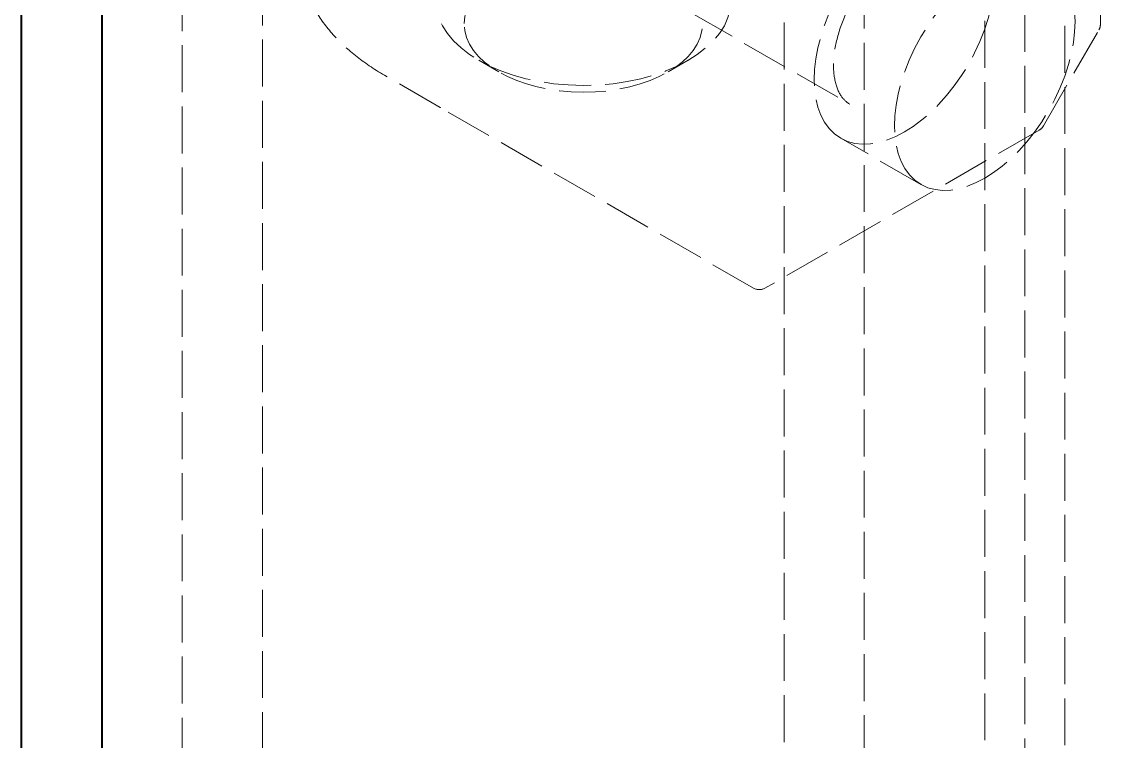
# Model space of a CAD drawing. Header units: millimetres. Extents: x 0 to 2378, y 0 to 1682.
# Drawn here: x 2102.78 to 2110.38, y 1499.82 to 1504.9 of the extents above; entities that cross this region are included whole.
import ezdxf

# ---------------------------------------------------------------- set-up
doc = ezdxf.new("R2010")
doc.units = ezdxf.units.MM
doc.header["$LTSCALE"] = 2
doc.linetypes.add('DASHED', pattern=[0.2067, 0.1654, -0.0413])
doc.layers.add('가려진 것(ISO)', color=2, linetype='DASHED', lineweight=18, true_color=0xffff00)
doc.layers.add('가시적인 것(ISO)', color=3, linetype='Continuous', lineweight=40, true_color=0x00ff00)

msp = doc.modelspace()

# ---------------------------------------------------------------- linework, layer by layer
at = {"layer": '가려진 것(ISO)'}
for p, q in [((2109.8483, 1539.4777), (2109.8483, 1413.9012)), ((2110.1312, 1414.0666), (2110.1312, 1538.6608)), ((2103.9086, 1410.4833), (2103.9086, 1535.0775)), ((2108.7169, 1416.5325), (2108.7169, 1529.354)), ((2104.4743, 1514.6767), (2104.4743, 1447.3108)), ((2110.3809, 1504.8774), (2110.3809, 1513.6528)), ((2109.5655, 1461.9204), (2109.5655, 1507.468)), ((2108.1513, 1506.1805), (2108.1513, 1466.557)), ((2107.1243, 1505.1719), (2108.6139, 1504.3141)), ((2109.979, 1504.16), (2110.3701, 1504.8374)), ((2106.1408, 1504.5404), (2105.9988, 1504.6228)), ((2107.3333, 1504.5404), (2107.4753, 1504.6228)), ((2105.7267, 1504.2902), (2105.334, 1504.5181)), ((2107.9368, 1503.0175), (2105.7306, 1504.288)), ((2109.9497, 1504.1307), (2108.0166, 1503.0175)), ((2109.1163, 1503.7478), (2108.5507, 1504.0736))]:
    msp.add_line(p, q, dxfattribs=at)
for centre, start, end in [((2110.3009, 1504.8774), 329.99996, 0), ((2109.9097, 1504.2), 299.93599, 329.99996), ((2107.9767, 1503.0868), 240.06401, 299.93599)]:
    msp.add_arc(centre, 0.08, start, end, dxfattribs=at)
for centre, major_axis, ratio in [((2108.9998, 1504.8535), (-0.4491, -0.7799), 0.578093), ((2106.737, 1505.0447), (-1.04, 0), 0.575862), ((2109.5655, 1504.5277), (-0.4491, -0.7799), 0.578093), ((2106.737, 1504.8812), (-0.84, 0), 0.575862)]:
    msp.add_ellipse(centre, major_axis=major_axis, ratio=ratio, dxfattribs=at)
for points, knots in [([(2109.2726, 1505.458), (2109.2368, 1505.4786), (2109.1924, 1505.4871), (2109.0962, 1505.473), (2109.0502, 1505.4576), (2108.9563, 1505.408), (2108.9087, 1505.3748), (2108.8156, 1505.2927), (2108.77, 1505.2437), (2108.6861, 1505.1344), (2108.6479, 1505.0741), (2108.5831, 1504.9487), (2108.5567, 1504.8837), (2108.5184, 1504.7564), (2108.5065, 1504.6942), (2108.4976, 1504.5798), (2108.5005, 1504.5276), (2108.5186, 1504.4381), (2108.5338, 1504.401), (2108.5702, 1504.3465), (2108.5906, 1504.3275), (2108.6139, 1504.3141)], [3.928925, 3.928925, 3.928925, 3.928925, 4.356934, 4.356934, 4.671291, 4.671291, 4.970893, 4.970893, 5.273371, 5.273371, 5.578901, 5.578901, 5.885072, 5.885072, 6.189247, 6.189247, 6.489725, 6.489725, 6.792038, 6.792038, 7.070517, 7.070517, 7.070517, 7.070517]), ([(2105.334, 1504.5181), (2105.2604, 1504.5608), (2105.1923, 1504.607), (2105.0685, 1504.7058), (2105.0128, 1504.7583), (2104.9156, 1504.8688), (2104.8741, 1504.9268), (2104.8066, 1505.047), (2104.7807, 1505.1093), (2104.7459, 1505.2364), (2104.737, 1505.3012), (2104.737, 1505.3661)], [0.0038529, 0.0038529, 0.0038529, 0.0038529, 0.1601619, 0.1601619, 0.316471, 0.316471, 0.4727801, 0.4727801, 0.6290891, 0.6290891, 0.7853982, 0.7853982, 0.7853982, 0.7853982]), ([(2105.7267, 1504.2902), (2105.7269, 1504.2901), (2105.7272, 1504.2899), (2105.7277, 1504.2896), (2105.728, 1504.2895), (2105.7285, 1504.2892), (2105.7288, 1504.289), (2105.7293, 1504.2887), (2105.7295, 1504.2886), (2105.7301, 1504.2883), (2105.7303, 1504.2881), (2105.7306, 1504.288)], [6.279332423, 6.279332423, 6.279332423, 6.279332423, 6.280103, 6.280103, 6.280873577, 6.280873577, 6.281644154, 6.281644154, 6.28241473, 6.28241473, 6.283185307, 6.283185307, 6.283185307, 6.283185307])]:
    msp.add_open_spline(points, degree=3, knots=knots, dxfattribs=at)
at = {"layer": '가시적인 것(ISO)'}
for p, q in [((2103.3429, 1515.3307), (2103.3429, 1446.6568)), ((2102.7772, 1469.0291), (2102.7772, 1505.9887))]:
    msp.add_line(p, q, dxfattribs=at)

doc.saveas('drawing.dxf')
